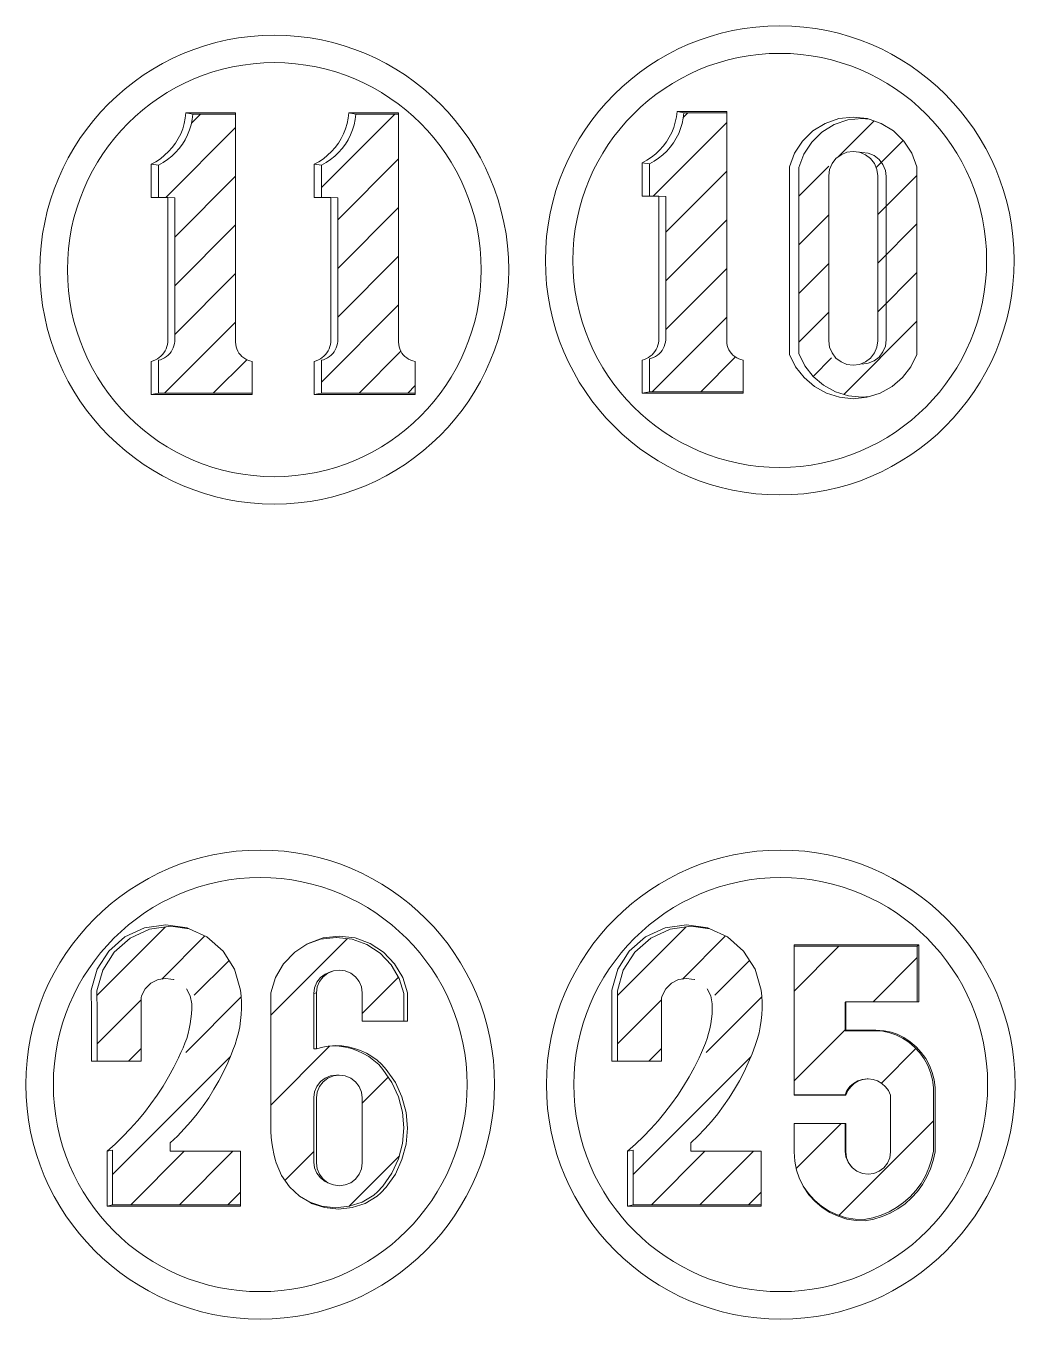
# Model space of a CAD drawing. Header units: inches. Extents: x 9 to 4094, y 4 to 1401.
# Drawn here: x 2950.4 to 2983.57, y 1356.7 to 1400.03 of the extents above; entities that cross this region are included whole.
import ezdxf

# ---------------------------------------------------------------- set-up
doc = ezdxf.new("R2010")
doc.units = ezdxf.units.IN
doc.header["$MEASUREMENT"] = 0
pattern_1 = [(45, (2389.0912, 1938.073), (-0.8148213, 0.8148213), [])]

msp = doc.modelspace()

# ---------------------------------------------------------------- hatches: boundary and pattern name
at = {"lineweight": 20}
h = msp.add_hatch(dxfattribs=at)
h.set_pattern_fill('ANSI31', color=256, scale=9.218651)
h.set_pattern_definition(pattern_1)
h.paths.add_polyline_path([(2957.839, 1388.831), (2957.769, 1388.864), (2957.704, 1388.905), (2957.644, 1388.953), (2957.59, 1389.009), (2957.543, 1389.07), (2957.504, 1389.136), (2957.473, 1389.207), (2957.45, 1389.28), (2957.437, 1389.356), (2957.432, 1389.433), (2957.432, 1397.074), (2955.998, 1397.074), (2955.977, 1396.895), (2955.941, 1396.719), (2955.889, 1396.547), (2955.822, 1396.38), (2955.742, 1396.219), (2955.648, 1396.066), (2955.54, 1395.922), (2955.421, 1395.787), (2955.29, 1395.664), (2955.15, 1395.552), (2955, 1395.453), (2954.842, 1395.367), (2954.842, 1394.285), (2955.154, 1394.285), (2955.391, 1394.268), (2955.391, 1389.463), (2955.381, 1389.389), (2955.364, 1389.316), (2955.338, 1389.246), (2955.306, 1389.178), (2955.266, 1389.115), (2955.22, 1389.056), (2955.169, 1389.002), (2955.111, 1388.953), (2955.049, 1388.911), (2954.983, 1388.876), (2954.914, 1388.848), (2954.842, 1388.827), (2954.842, 1387.728), (2957.987, 1387.728), (2957.987, 1388.791), (2957.912, 1388.807)])
h = msp.add_hatch(dxfattribs=at)
h.set_pattern_fill('ANSI31', color=256, scale=9.218651)
h.set_pattern_definition(pattern_1)
h.paths.add_polyline_path([(2963.303, 1388.831), (2963.233, 1388.864), (2963.168, 1388.905), (2963.108, 1388.953), (2963.054, 1389.009), (2963.008, 1389.07), (2962.968, 1389.136), (2962.937, 1389.207), (2962.915, 1389.28), (2962.901, 1389.356), (2962.896, 1389.433), (2962.896, 1397.074), (2961.463, 1397.074), (2961.441, 1396.895), (2961.405, 1396.719), (2961.353, 1396.547), (2961.287, 1396.38), (2961.206, 1396.219), (2961.112, 1396.066), (2961.005, 1395.922), (2960.885, 1395.787), (2960.755, 1395.664), (2960.614, 1395.552), (2960.464, 1395.453), (2960.306, 1395.367), (2960.306, 1394.285), (2960.618, 1394.285), (2960.856, 1394.268), (2960.856, 1389.463), (2960.846, 1389.389), (2960.828, 1389.316), (2960.803, 1389.246), (2960.77, 1389.178), (2960.731, 1389.115), (2960.685, 1389.056), (2960.633, 1389.002), (2960.576, 1388.953), (2960.513, 1388.911), (2960.447, 1388.876), (2960.378, 1388.848), (2960.306, 1388.827), (2960.306, 1387.728), (2963.452, 1387.728), (2963.452, 1388.791), (2963.376, 1388.807)])
h = msp.add_hatch(dxfattribs=at)
h.set_pattern_fill('ANSI31', color=256, scale=9.218651)
h.set_pattern_definition(pattern_1)
h.paths.add_polyline_path([(2974.302, 1388.878), (2974.233, 1388.911), (2974.167, 1388.952), (2974.107, 1389), (2974.054, 1389.055), (2974.007, 1389.116), (2973.968, 1389.183), (2973.936, 1389.253), (2973.914, 1389.327), (2973.9, 1389.403), (2973.896, 1389.48), (2973.896, 1397.12), (2972.462, 1397.12), (2972.441, 1396.942), (2972.404, 1396.766), (2972.352, 1396.593), (2972.286, 1396.426), (2972.205, 1396.266), (2972.111, 1396.113), (2972.004, 1395.968), (2971.884, 1395.834), (2971.754, 1395.71), (2971.613, 1395.599), (2971.463, 1395.499), (2971.305, 1395.414), (2971.305, 1394.331), (2971.617, 1394.331), (2971.855, 1394.314), (2971.855, 1389.51), (2971.845, 1389.436), (2971.827, 1389.363), (2971.802, 1389.292), (2971.769, 1389.225), (2971.73, 1389.161), (2971.684, 1389.102), (2971.632, 1389.048), (2971.575, 1389), (2971.513, 1388.958), (2971.447, 1388.923), (2971.377, 1388.895), (2971.305, 1388.874), (2971.305, 1387.774), (2974.451, 1387.774), (2974.451, 1388.837), (2974.375, 1388.853)])
h = msp.add_hatch(dxfattribs=at)
h.set_pattern_fill('ANSI31', color=256, scale=9.218651)
h.set_pattern_definition(pattern_1)
h.paths.add_polyline_path([(2976.317, 1395.285), (2976.317, 1389.056), (2976.518, 1388.647), (2976.798, 1388.287), (2977.144, 1387.991), (2977.543, 1387.77), (2977.978, 1387.633), (2978.431, 1387.587), (2978.681, 1387.613), (2979.036, 1387.724), (2979.439, 1387.947), (2979.789, 1388.247), (2980.071, 1388.61), (2980.274, 1389.023), (2980.274, 1395.313), (2980.105, 1395.768), (2979.84, 1396.174), (2979.493, 1396.512), (2979.08, 1396.767), (2978.674, 1396.906), (2978.431, 1396.933), (2977.954, 1396.88), (2977.5, 1396.724), (2977.091, 1396.472), (2976.747, 1396.137), (2976.484, 1395.735)])
h.paths.add_polyline_path([(2978.959, 1389.088), (2978.262, 1388.553), (2977.394, 1388.913), (2977.319, 1389.484), (2977.319, 1395.402), (2978.017, 1395.937), (2978.339, 1395.804), (2978.706, 1395.762), (2978.959, 1395.152)], flags=16)
h = msp.add_hatch(dxfattribs=at)
h.set_pattern_fill('ANSI31', color=256, scale=9.218651)
h.set_pattern_definition([(45, (2317.3704, 1938.073), (-0.8148213, 0.8148213), [])])
h.paths.add_polyline_path([(2957.595, 1362.329), (2955.238, 1362.329), (2955.238, 1362.607), (2955.478, 1362.836), (2955.709, 1363.075), (2955.93, 1363.324), (2956.141, 1363.582), (2956.34, 1363.848), (2956.529, 1364.121), (2956.706, 1364.403), (2956.872, 1364.691), (2957.025, 1364.986), (2957.166, 1365.287), (2957.295, 1365.594), (2957.338, 1365.714), (2957.411, 1365.906), (2957.474, 1366.102), (2957.526, 1366.3), (2957.568, 1366.501), (2957.599, 1366.705), (2957.62, 1366.909), (2957.63, 1367.114), (2957.629, 1367.32), (2957.617, 1367.525), (2957.595, 1367.729), (2957.397, 1368.425), (2957.01, 1369.036), (2956.465, 1369.512), (2955.874, 1369.783), (2955.256, 1369.873), (2954.548, 1369.77), (2953.897, 1369.471), (2953.358, 1369), (2952.974, 1368.395), (2952.778, 1367.706), (2952.785, 1366.99), (2952.785, 1365.342), (2954.26, 1365.342), (2954.26, 1367.508), (2954.399, 1367.769), (2954.59, 1367.955), (2954.829, 1368.074), (2955.092, 1368.115), (2955.256, 1368.088), (2955.356, 1368.074), (2955.36, 1368.072), (2955.518, 1368.048), (2955.754, 1367.93), (2955.943, 1367.745), (2956.067, 1367.512), (2956.114, 1367.252), (2956.115, 1367.085), (2956.107, 1366.918), (2956.091, 1366.751), (2956.067, 1366.586), (2956.035, 1366.421), (2955.995, 1366.259), (2955.947, 1366.099), (2955.892, 1365.941), (2955.829, 1365.786), (2955.758, 1365.634), (2955.68, 1365.461), (2955.519, 1365.141), (2955.346, 1364.828), (2955.162, 1364.521), (2954.967, 1364.222), (2954.76, 1363.93), (2954.542, 1363.646), (2954.314, 1363.37), (2954.076, 1363.103), (2953.828, 1362.845), (2953.571, 1362.597), (2953.304, 1362.359), (2953.304, 1360.535), (2957.595, 1360.535)])
h = msp.add_hatch(dxfattribs=at)
h.set_pattern_fill('ANSI31', color=256, scale=9.218651)
h.set_pattern_definition([(45, (2334.8234, 1938.073), (-0.8148213, 0.8148213), [])])
h.paths.add_polyline_path([(2975.048, 1362.329), (2972.691, 1362.329), (2972.691, 1362.607), (2972.931, 1362.836), (2973.162, 1363.075), (2973.383, 1363.324), (2973.594, 1363.582), (2973.793, 1363.848), (2973.982, 1364.121), (2974.159, 1364.403), (2974.325, 1364.691), (2974.478, 1364.986), (2974.619, 1365.287), (2974.748, 1365.594), (2974.791, 1365.714), (2974.864, 1365.906), (2974.927, 1366.102), (2974.979, 1366.3), (2975.021, 1366.501), (2975.052, 1366.705), (2975.073, 1366.909), (2975.083, 1367.114), (2975.082, 1367.32), (2975.071, 1367.525), (2975.048, 1367.729), (2974.85, 1368.425), (2974.463, 1369.036), (2973.918, 1369.512), (2973.327, 1369.783), (2972.71, 1369.873), (2972.001, 1369.77), (2971.35, 1369.471), (2970.811, 1369), (2970.427, 1368.395), (2970.231, 1367.706), (2970.238, 1366.99), (2970.238, 1365.342), (2971.713, 1365.342), (2971.713, 1367.508), (2971.852, 1367.769), (2972.043, 1367.955), (2972.282, 1368.074), (2972.545, 1368.115), (2972.71, 1368.088), (2972.809, 1368.074), (2972.813, 1368.072), (2972.971, 1368.048), (2973.207, 1367.93), (2973.396, 1367.745), (2973.52, 1367.512), (2973.567, 1367.252), (2973.568, 1367.085), (2973.56, 1366.918), (2973.544, 1366.751), (2973.52, 1366.586), (2973.488, 1366.421), (2973.448, 1366.259), (2973.4, 1366.099), (2973.345, 1365.941), (2973.282, 1365.786), (2973.211, 1365.634), (2973.133, 1365.461), (2972.972, 1365.141), (2972.8, 1364.828), (2972.615, 1364.521), (2972.42, 1364.222), (2972.213, 1363.93), (2971.995, 1363.646), (2971.767, 1363.37), (2971.529, 1363.103), (2971.281, 1362.845), (2971.024, 1362.597), (2970.757, 1362.359), (2970.757, 1360.535), (2975.048, 1360.535)])
h = msp.add_hatch(dxfattribs=at)
h.set_pattern_fill('ANSI31', color=256, scale=17)
h.set_pattern_definition([(45, (1965.8973, 2252.4227), (-1.502602, 1.502602), [])])
h.paths.add_polyline_path([(2962.372, 1365.071), (2962.228, 1365.229), (2962.069, 1365.372), (2961.897, 1365.498), (2961.713, 1365.607), (2961.519, 1365.697), (2961.318, 1365.768), (2961.11, 1365.819), (2960.898, 1365.848), (2960.685, 1365.857), (2960.538, 1365.849), (2960.35, 1365.819), (2960.141, 1365.764), (2960.054, 1365.757), (2960.054, 1367.607), (2960.079, 1367.804), (2960.155, 1367.987), (2960.276, 1368.144), (2960.433, 1368.264), (2960.616, 1368.34), (2960.709, 1368.373), (2960.908, 1368.399), (2961.106, 1368.373), (2961.291, 1368.296), (2961.449, 1368.174), (2961.571, 1368.016), (2961.648, 1367.831), (2961.674, 1367.633), (2961.674, 1366.68), (2963.074, 1366.68), (2963.074, 1367.607), (2962.917, 1368.116), (2962.648, 1368.575), (2962.28, 1368.96), (2961.835, 1369.251), (2961.334, 1369.432), (2960.812, 1369.493), (2960.805, 1369.493), (2960.276, 1369.432), (2959.824, 1369.269), (2959.411, 1368.999), (2959.04, 1368.61), (2958.768, 1368.146), (2958.609, 1367.633), (2958.609, 1363.181), (2958.613, 1362.991), (2958.626, 1362.8), (2958.647, 1362.611), (2958.676, 1362.423), (2958.714, 1362.236), (2958.759, 1362.051), (2958.793, 1361.937), (2958.972, 1361.51), (2959.238, 1361.132), (2959.578, 1360.818), (2959.919, 1360.617), (2960.325, 1360.482), (2960.781, 1360.433), (2961.236, 1360.482), (2961.671, 1360.626), (2962.066, 1360.859), (2962.189, 1360.972), (2962.372, 1361.159), (2962.672, 1361.594), (2962.893, 1362.075), (2963.029, 1362.587), (2963.074, 1363.115), (2963.029, 1363.642), (2962.893, 1364.154), (2962.672, 1364.635)])
h.paths.add_polyline_path([(2960.079, 1364.319), (2960.155, 1364.502), (2960.276, 1364.659), (2960.433, 1364.78), (2960.616, 1364.856), (2960.812, 1364.881), (2960.908, 1364.88), (2961.106, 1364.854), (2961.291, 1364.777), (2961.449, 1364.655), (2961.571, 1364.497), (2961.648, 1364.312), (2961.674, 1364.114), (2961.674, 1361.937), (2961.648, 1361.739), (2961.571, 1361.554), (2961.449, 1361.395), (2961.291, 1361.273), (2961.106, 1361.197), (2960.908, 1361.171), (2960.709, 1361.197), (2960.616, 1361.234), (2960.524, 1361.273), (2960.433, 1361.31), (2960.276, 1361.431), (2960.155, 1361.588), (2960.079, 1361.771), (2960.054, 1361.967), (2960.054, 1364.123)], flags=16)
h = msp.add_hatch(dxfattribs=at)
h.set_pattern_fill('ANSI31', color=256, scale=17)
h.set_pattern_definition([(45, (1970.1274, 2251.938), (-1.502602, 1.502602), [])])
h.paths.add_polyline_path([(2980.368, 1365.629), (2980.196, 1365.816), (2980.003, 1365.98), (2979.791, 1366.119), (2979.563, 1366.231), (2979.365, 1366.299), (2979.135, 1366.348), (2978.863, 1366.367), (2977.863, 1366.367), (2977.863, 1367.334), (2980.287, 1367.334), (2980.287, 1369.194), (2976.156, 1369.194), (2976.156, 1364.213), (2977.863, 1364.213), (2977.929, 1364.362), (2978.025, 1364.493), (2978.146, 1364.602), (2978.287, 1364.684), (2978.442, 1364.734), (2978.621, 1364.753), (2978.801, 1364.734), (2978.957, 1364.683), (2979.1, 1364.601), (2979.222, 1364.491), (2979.318, 1364.358), (2979.385, 1364.207), (2979.385, 1362.304), (2979.36, 1362.111), (2979.285, 1361.93), (2979.166, 1361.775), (2979.011, 1361.656), (2978.831, 1361.582), (2978.637, 1361.556), (2978.444, 1361.582), (2978.263, 1361.656), (2978.094, 1361.787), (2977.963, 1361.958), (2977.889, 1362.136), (2977.863, 1362.328), (2977.863, 1363.256), (2976.156, 1363.256), (2976.156, 1362.304), (2976.176, 1361.996), (2976.238, 1361.694), (2976.328, 1361.435), (2976.465, 1361.162), (2976.638, 1360.91), (2976.843, 1360.683), (2977.076, 1360.486), (2977.333, 1360.321), (2977.61, 1360.192), (2977.902, 1360.101), (2978.203, 1360.05), (2978.508, 1360.039), (2978.794, 1360.095), (2979.071, 1360.181), (2979.338, 1360.296), (2979.591, 1360.439), (2979.828, 1360.608), (2980.045, 1360.8), (2980.241, 1361.015), (2980.413, 1361.25), (2980.558, 1361.501), (2980.676, 1361.767), (2980.766, 1362.043), (2980.825, 1362.328), (2980.825, 1364.213), (2980.824, 1364.466), (2980.792, 1364.718), (2980.729, 1364.964), (2980.637, 1365.2), (2980.516, 1365.423)])

# ---------------------------------------------------------------- linework, layer by layer
for p, q in [((2954.842, 1395.367), (2954.842, 1394.285)), ((2960.306, 1395.367), (2960.306, 1394.285)), ((2971.305, 1395.414), (2971.305, 1394.331)), ((2954.842, 1387.728), (2957.987, 1387.728)), ((2960.306, 1387.728), (2963.452, 1387.728)), ((2971.305, 1387.774), (2974.451, 1387.774)), ((2980.287, 1369.194), (2980.287, 1367.334)), ((2960.709, 1368.373), (2960.908, 1368.399)), ((2977.89, 1367.334), (2977.89, 1366.383)), ((2978.637, 1364.751), (2978.801, 1364.734)), ((2978.801, 1364.734), (2978.957, 1364.683)), ((2978.957, 1364.683), (2979.1, 1364.601)), ((2979.1, 1364.601), (2979.222, 1364.491)), ((2979.222, 1364.491), (2979.318, 1364.358)), ((2976.156, 1364.213), (2977.863, 1364.213)), ((2979.318, 1364.358), (2979.385, 1364.207)), ((2979.385, 1364.207), (2979.385, 1362.304)), ((2979.285, 1361.93), (2979.166, 1361.775)), ((2979.36, 1362.111), (2979.285, 1361.93)), ((2979.385, 1362.304), (2979.36, 1362.111)), ((2978.263, 1361.656), (2978.109, 1361.775)), ((2978.444, 1361.582), (2978.263, 1361.656)), ((2978.637, 1361.556), (2978.444, 1361.582)), ((2978.831, 1361.582), (2978.637, 1361.556)), ((2979.011, 1361.656), (2978.831, 1361.582)), ((2979.166, 1361.775), (2979.011, 1361.656))]:
    msp.add_line(p, q, dxfattribs=at)
for points in [[(2954.599, 1387.681), (2957.987, 1387.681), (2957.987, 1387.728), (2957.987, 1388.791), (2957.912, 1388.807), (2957.839, 1388.831), (2957.769, 1388.864), (2957.704, 1388.905), (2957.644, 1388.953), (2957.59, 1389.009), (2957.543, 1389.07), (2957.504, 1389.136), (2957.473, 1389.207), (2957.45, 1389.28), (2957.437, 1389.356), (2957.432, 1389.433), (2957.432, 1397.074), (2957.432, 1397.118), (2955.767, 1397.118), (2955.745, 1396.938), (2955.708, 1396.76), (2955.656, 1396.586), (2955.589, 1396.418), (2955.508, 1396.255), (2955.412, 1396.101), (2955.304, 1395.955), (2955.184, 1395.819), (2955.052, 1395.695), (2954.91, 1395.582), (2954.758, 1395.482), (2954.599, 1395.395), (2954.599, 1394.285), (2954.842, 1394.285), (2955.154, 1394.285), (2955.154, 1389.433), (2955.144, 1389.358), (2955.126, 1389.285), (2955.1, 1389.213), (2955.067, 1389.145), (2955.028, 1389.081), (2954.981, 1389.021), (2954.929, 1388.967), (2954.871, 1388.918), (2954.808, 1388.876), (2954.741, 1388.84), (2954.671, 1388.812), (2954.599, 1388.791), (2954.599, 1387.681), (2954.842, 1387.728), (2954.842, 1388.827), (2954.914, 1388.848), (2954.983, 1388.876), (2955.049, 1388.911), (2955.111, 1388.953), (2955.169, 1389.002), (2955.22, 1389.056), (2955.266, 1389.115), (2955.306, 1389.178), (2955.338, 1389.246), (2955.364, 1389.316), (2955.381, 1389.389), (2955.391, 1389.463), (2955.391, 1394.268), (2955.154, 1394.285)], [(2954.599, 1395.395), (2954.842, 1395.367), (2955, 1395.453), (2955.15, 1395.552), (2955.29, 1395.664), (2955.421, 1395.787), (2955.54, 1395.922), (2955.648, 1396.066), (2955.742, 1396.219), (2955.822, 1396.38), (2955.889, 1396.547), (2955.941, 1396.719), (2955.977, 1396.895), (2955.998, 1397.074)], [(2955.767, 1397.118), (2955.998, 1397.074), (2957.432, 1397.074)], [(2960.063, 1387.681), (2963.452, 1387.681), (2963.452, 1387.728), (2963.452, 1388.791), (2963.376, 1388.807), (2963.303, 1388.831), (2963.233, 1388.864), (2963.168, 1388.905), (2963.108, 1388.953), (2963.054, 1389.009), (2963.008, 1389.07), (2962.968, 1389.136), (2962.937, 1389.207), (2962.915, 1389.28), (2962.901, 1389.356), (2962.896, 1389.433), (2962.896, 1397.074), (2962.896, 1397.118), (2961.231, 1397.118), (2961.21, 1396.938), (2961.173, 1396.76), (2961.12, 1396.586), (2961.053, 1396.418), (2960.972, 1396.255), (2960.877, 1396.101), (2960.768, 1395.955), (2960.648, 1395.819), (2960.516, 1395.695), (2960.374, 1395.582), (2960.222, 1395.482), (2960.063, 1395.395), (2960.063, 1394.285), (2960.306, 1394.285), (2960.618, 1394.285), (2960.618, 1389.433), (2960.608, 1389.358), (2960.59, 1389.285), (2960.565, 1389.213), (2960.532, 1389.145), (2960.492, 1389.081), (2960.445, 1389.021), (2960.393, 1388.967), (2960.335, 1388.918), (2960.272, 1388.876), (2960.206, 1388.84), (2960.136, 1388.812), (2960.063, 1388.791), (2960.063, 1387.681), (2960.306, 1387.728), (2960.306, 1388.827), (2960.378, 1388.848), (2960.447, 1388.876), (2960.513, 1388.911), (2960.576, 1388.953), (2960.633, 1389.002), (2960.685, 1389.056), (2960.731, 1389.115), (2960.77, 1389.178), (2960.803, 1389.246), (2960.828, 1389.316), (2960.846, 1389.389), (2960.856, 1389.463), (2960.856, 1394.268), (2960.618, 1394.285)], [(2960.063, 1395.395), (2960.306, 1395.367), (2960.464, 1395.453), (2960.614, 1395.552), (2960.755, 1395.664), (2960.885, 1395.787), (2961.005, 1395.922), (2961.112, 1396.066), (2961.206, 1396.219), (2961.287, 1396.38), (2961.353, 1396.547), (2961.405, 1396.719), (2961.441, 1396.895), (2961.463, 1397.074)], [(2961.231, 1397.118), (2961.463, 1397.074), (2962.896, 1397.074)], [(2971.062, 1387.727), (2974.451, 1387.727), (2974.451, 1387.774), (2974.451, 1388.837), (2974.375, 1388.853), (2974.302, 1388.878), (2974.233, 1388.911), (2974.167, 1388.952), (2974.107, 1389), (2974.054, 1389.055), (2974.007, 1389.116), (2973.968, 1389.183), (2973.936, 1389.253), (2973.914, 1389.327), (2973.9, 1389.403), (2973.896, 1389.48), (2973.896, 1397.12), (2973.896, 1397.165), (2972.23, 1397.165), (2972.209, 1396.984), (2972.172, 1396.807), (2972.12, 1396.633), (2972.053, 1396.464), (2971.971, 1396.302), (2971.876, 1396.147), (2971.768, 1396.002), (2971.647, 1395.866), (2971.515, 1395.741), (2971.373, 1395.628), (2971.222, 1395.528), (2971.062, 1395.441), (2971.062, 1394.331), (2971.305, 1394.331), (2971.617, 1394.331), (2971.617, 1389.48), (2971.607, 1389.405), (2971.589, 1389.331), (2971.564, 1389.26), (2971.531, 1389.192), (2971.491, 1389.128), (2971.445, 1389.068), (2971.392, 1389.013), (2971.334, 1388.964), (2971.272, 1388.922), (2971.205, 1388.887), (2971.135, 1388.858), (2971.062, 1388.837), (2971.062, 1387.727), (2971.305, 1387.774), (2971.305, 1388.874), (2971.377, 1388.895), (2971.447, 1388.923), (2971.513, 1388.958), (2971.575, 1389), (2971.632, 1389.048), (2971.684, 1389.102), (2971.73, 1389.161), (2971.769, 1389.225), (2971.802, 1389.292), (2971.827, 1389.363), (2971.845, 1389.436), (2971.855, 1389.51), (2971.855, 1394.314), (2971.617, 1394.331)], [(2971.062, 1395.441), (2971.305, 1395.414), (2971.463, 1395.499), (2971.613, 1395.599), (2971.754, 1395.71), (2971.884, 1395.834), (2972.004, 1395.968), (2972.111, 1396.113), (2972.205, 1396.266), (2972.286, 1396.426), (2972.352, 1396.593), (2972.404, 1396.766), (2972.441, 1396.942), (2972.462, 1397.12)], [(2972.23, 1397.165), (2972.462, 1397.12), (2973.896, 1397.12)], [(2978.681, 1387.613), (2978.431, 1387.587), (2977.978, 1387.633), (2977.543, 1387.77), (2977.144, 1387.991), (2976.798, 1388.287), (2976.518, 1388.647), (2976.317, 1389.056), (2976.317, 1395.285), (2976.484, 1395.735), (2976.747, 1396.137), (2977.091, 1396.472), (2977.5, 1396.724), (2977.954, 1396.88), (2978.431, 1396.933), (2978.674, 1396.906)], [(2978.431, 1388.701), (2978.641, 1388.728), (2978.837, 1388.809), (2979.005, 1388.938), (2979.134, 1389.106), (2979.215, 1389.302), (2979.243, 1389.512), (2979.243, 1394.982), (2979.215, 1395.192), (2979.134, 1395.387), (2979.005, 1395.556), (2978.837, 1395.685), (2978.641, 1395.766), (2978.431, 1395.793), (2978.139, 1395.827), (2977.927, 1395.799), (2977.729, 1395.717), (2977.559, 1395.587), (2977.429, 1395.417), (2977.347, 1395.219), (2977.319, 1395.007), (2977.319, 1389.484)], [(2977.319, 1389.484), (2977.347, 1389.272), (2977.429, 1389.074), (2977.559, 1388.904), (2977.729, 1388.774), (2977.927, 1388.692), (2978.139, 1388.664), (2978.351, 1388.692), (2978.549, 1388.774), (2978.719, 1388.904), (2978.849, 1389.074), (2978.931, 1389.272), (2978.959, 1389.484), (2978.959, 1395.007), (2978.931, 1395.219), (2978.849, 1395.417), (2978.719, 1395.587), (2978.549, 1395.717), (2978.351, 1395.799), (2978.139, 1395.827)], [(2952.596, 1365.342), (2952.596, 1367.006), (2952.589, 1367.729), (2952.788, 1368.425), (2953.175, 1369.036), (2953.719, 1369.512), (2954.376, 1369.814), (2955.092, 1369.917), (2955.808, 1369.814), (2955.874, 1369.783), (2956.465, 1369.512), (2957.01, 1369.036), (2957.397, 1368.425), (2957.595, 1367.729), (2957.617, 1367.525), (2957.629, 1367.32), (2957.63, 1367.114), (2957.62, 1366.909), (2957.599, 1366.705), (2957.568, 1366.501), (2957.526, 1366.3), (2957.474, 1366.102), (2957.411, 1365.906), (2957.338, 1365.714), (2957.295, 1365.594), (2957.166, 1365.287), (2957.025, 1364.986), (2956.872, 1364.691), (2956.706, 1364.403), (2956.529, 1364.121), (2956.34, 1363.848), (2956.141, 1363.582), (2955.93, 1363.324), (2955.709, 1363.075), (2955.478, 1362.836), (2955.238, 1362.607), (2955.238, 1362.329), (2957.595, 1362.329), (2957.595, 1360.535), (2957.595, 1360.488), (2953.121, 1360.488)], [(2952.785, 1365.342), (2952.785, 1366.99), (2952.778, 1367.706), (2952.974, 1368.395), (2953.358, 1369), (2953.897, 1369.471), (2954.548, 1369.77), (2955.256, 1369.873), (2955.874, 1369.783)], [(2970.049, 1365.342), (2970.049, 1367.006), (2970.042, 1367.729), (2970.241, 1368.425), (2970.628, 1369.036), (2971.172, 1369.512), (2971.83, 1369.814), (2972.545, 1369.917), (2973.261, 1369.814), (2973.327, 1369.783), (2973.918, 1369.512), (2974.463, 1369.036), (2974.85, 1368.425), (2975.048, 1367.729), (2975.071, 1367.525), (2975.082, 1367.32), (2975.083, 1367.114), (2975.073, 1366.909), (2975.052, 1366.705), (2975.021, 1366.501), (2974.979, 1366.3), (2974.927, 1366.102), (2974.864, 1365.906), (2974.791, 1365.714), (2974.748, 1365.594), (2974.619, 1365.287), (2974.478, 1364.986), (2974.325, 1364.691), (2974.159, 1364.403), (2973.982, 1364.121), (2973.793, 1363.848), (2973.594, 1363.582), (2973.383, 1363.324), (2973.162, 1363.075), (2972.931, 1362.836), (2972.691, 1362.607), (2972.691, 1362.329), (2975.048, 1362.329), (2975.048, 1360.535), (2975.048, 1360.488), (2970.574, 1360.488)], [(2970.238, 1365.342), (2970.238, 1366.99), (2970.231, 1367.706), (2970.427, 1368.395), (2970.811, 1369), (2971.35, 1369.471), (2972.001, 1369.77), (2972.71, 1369.873), (2973.327, 1369.783)], [(2958.714, 1362.236), (2958.676, 1362.423), (2958.647, 1362.611), (2958.626, 1362.8), (2958.613, 1362.991), (2958.609, 1363.181), (2958.609, 1367.633), (2958.768, 1368.146), (2959.04, 1368.61), (2959.411, 1368.999), (2959.824, 1369.269), (2959.861, 1369.292), (2960.366, 1369.475), (2960.9, 1369.537), (2960.908, 1369.537), (2961.434, 1369.475), (2961.94, 1369.292), (2962.39, 1368.999)], [(2959.824, 1369.269), (2960.276, 1369.432), (2960.805, 1369.493), (2960.812, 1369.493), (2961.334, 1369.432), (2961.835, 1369.251), (2962.28, 1368.96), (2962.648, 1368.575), (2962.917, 1368.116), (2963.074, 1367.607), (2963.074, 1366.68)], [(2960.908, 1368.399), (2961.106, 1368.373), (2961.291, 1368.296), (2961.449, 1368.174), (2961.571, 1368.016), (2961.648, 1367.831), (2961.674, 1367.633), (2961.674, 1366.68), (2963.074, 1366.68), (2963.192, 1366.68), (2963.192, 1367.633), (2963.033, 1368.146), (2962.761, 1368.61), (2962.39, 1368.999)], [(2980.337, 1369.238), (2976.156, 1369.238), (2976.156, 1369.194)], [(2977.89, 1364.207), (2976.156, 1364.207), (2976.156, 1364.213), (2976.156, 1369.194), (2980.287, 1369.194), (2980.337, 1369.238), (2980.337, 1367.334), (2980.287, 1367.334), (2977.89, 1367.334), (2977.863, 1367.309), (2977.863, 1366.367), (2977.89, 1366.383), (2978.899, 1366.383), (2979.174, 1366.364), (2979.406, 1366.315), (2979.606, 1366.245), (2979.836, 1366.133), (2980.05, 1365.992), (2980.245, 1365.826), (2980.419, 1365.638), (2980.568, 1365.43)], [(2952.596, 1365.342), (2952.785, 1365.342), (2954.262, 1365.342), (2954.262, 1367.462), (2954.275, 1367.535), (2954.4, 1367.771), (2954.592, 1367.957), (2954.83, 1368.077), (2955.094, 1368.118), (2955.259, 1368.091), (2955.358, 1368.077), (2955.362, 1368.074)], [(2970.049, 1365.342), (2970.238, 1365.342), (2971.715, 1365.342), (2971.715, 1367.462), (2971.728, 1367.535), (2971.853, 1367.771), (2972.045, 1367.957), (2972.284, 1368.077), (2972.547, 1368.118), (2972.712, 1368.091), (2972.811, 1368.077), (2972.816, 1368.074)], [(2955.786, 1367.769), (2955.911, 1367.533), (2955.959, 1367.271), (2955.959, 1367.102), (2955.951, 1366.933), (2955.935, 1366.765), (2955.911, 1366.598), (2955.878, 1366.432), (2955.838, 1366.268), (2955.79, 1366.106), (2955.734, 1365.947), (2955.67, 1365.79), (2955.599, 1365.637), (2955.52, 1365.462), (2955.358, 1365.139), (2955.183, 1364.823), (2954.997, 1364.513), (2954.799, 1364.211), (2954.591, 1363.916), (2954.371, 1363.629), (2954.141, 1363.351), (2953.9, 1363.081), (2953.65, 1362.821), (2953.39, 1362.57), (2953.121, 1362.329), (2953.121, 1360.488), (2953.304, 1360.535), (2957.595, 1360.535)], [(2960.141, 1365.764), (2960.054, 1365.757), (2960.054, 1367.607)], [(2962.298, 1360.932), (2962.482, 1361.12), (2962.786, 1361.56), (2963.009, 1362.046), (2963.146, 1362.563), (2963.192, 1363.096), (2963.146, 1363.628), (2963.009, 1364.145), (2962.786, 1364.631), (2962.482, 1365.071), (2962.337, 1365.23), (2962.177, 1365.375), (2962.003, 1365.503), (2961.817, 1365.613), (2961.621, 1365.704), (2961.418, 1365.775), (2961.208, 1365.826), (2960.994, 1365.856), (2960.779, 1365.865), (2960.563, 1365.853), (2960.538, 1365.849), (2960.35, 1365.819), (2960.141, 1365.764), (2960.141, 1367.633)], [(2973.239, 1367.769), (2973.364, 1367.533), (2973.412, 1367.271), (2973.412, 1367.102), (2973.404, 1366.933), (2973.388, 1366.765), (2973.364, 1366.598), (2973.331, 1366.432), (2973.291, 1366.268), (2973.243, 1366.106), (2973.187, 1365.947), (2973.123, 1365.79), (2973.052, 1365.637), (2972.973, 1365.462), (2972.811, 1365.139), (2972.636, 1364.823), (2972.45, 1364.513), (2972.253, 1364.211), (2972.044, 1363.916), (2971.824, 1363.629), (2971.594, 1363.351), (2971.353, 1363.081), (2971.103, 1362.821), (2970.843, 1362.57), (2970.574, 1362.329), (2970.574, 1360.488), (2970.757, 1360.535), (2975.048, 1360.535)], [(2977.863, 1366.367), (2978.863, 1366.367), (2979.135, 1366.348), (2979.365, 1366.299), (2979.563, 1366.231), (2979.791, 1366.119), (2980.003, 1365.98), (2980.196, 1365.816), (2980.368, 1365.629), (2980.516, 1365.423), (2980.637, 1365.2), (2980.729, 1364.964), (2980.792, 1364.718), (2980.824, 1364.466), (2980.825, 1364.213), (2980.825, 1362.328), (2980.766, 1362.043), (2980.676, 1361.767), (2980.558, 1361.501), (2980.413, 1361.25), (2980.241, 1361.015), (2980.045, 1360.8), (2979.828, 1360.608), (2979.591, 1360.439), (2979.338, 1360.296), (2979.071, 1360.181), (2978.794, 1360.095), (2978.508, 1360.039), (2978.203, 1360.05), (2977.902, 1360.101), (2977.61, 1360.192), (2977.333, 1360.321), (2977.076, 1360.486), (2976.843, 1360.683), (2976.638, 1360.91), (2976.465, 1361.162), (2976.328, 1361.435)], [(2959.919, 1360.617), (2960.325, 1360.482), (2960.781, 1360.433), (2961.236, 1360.482), (2961.671, 1360.626), (2962.066, 1360.859), (2962.189, 1360.972), (2962.372, 1361.159), (2962.672, 1361.594), (2962.893, 1362.075), (2963.029, 1362.587), (2963.074, 1363.115), (2963.029, 1363.642), (2962.893, 1364.154), (2962.672, 1364.635), (2962.372, 1365.071), (2962.228, 1365.229), (2962.069, 1365.372), (2961.897, 1365.498), (2961.713, 1365.607), (2961.519, 1365.697), (2961.318, 1365.768), (2961.11, 1365.819), (2960.898, 1365.848), (2960.685, 1365.857), (2960.538, 1365.849)], [(2976.238, 1361.694), (2976.328, 1361.435), (2976.339, 1361.402), (2976.478, 1361.127), (2976.652, 1360.872), (2976.859, 1360.643), (2977.095, 1360.444), (2977.354, 1360.278), (2977.634, 1360.147), (2977.929, 1360.056), (2978.233, 1360.004), (2978.541, 1359.993), (2978.829, 1360.049), (2979.109, 1360.136), (2979.379, 1360.252), (2979.635, 1360.396), (2979.874, 1360.567), (2980.093, 1360.762), (2980.291, 1360.979), (2980.464, 1361.215), (2980.611, 1361.469), (2980.73, 1361.737), (2980.821, 1362.017), (2980.881, 1362.304), (2980.881, 1364.207), (2980.88, 1364.464), (2980.847, 1364.718), (2980.784, 1364.966), (2980.69, 1365.204), (2980.568, 1365.43)], [(2960.524, 1361.273), (2960.366, 1361.395), (2960.244, 1361.554), (2960.168, 1361.739), (2960.141, 1361.937), (2960.141, 1364.114), (2960.168, 1364.312), (2960.244, 1364.497), (2960.366, 1364.655), (2960.524, 1364.777), (2960.709, 1364.854), (2960.908, 1364.88)], [(2977.99, 1361.93), (2977.915, 1362.111), (2977.89, 1362.304), (2977.89, 1363.256), (2977.863, 1363.256), (2976.156, 1363.256), (2976.156, 1362.304), (2976.176, 1361.996), (2976.238, 1361.694)], [(2977.99, 1361.93), (2978.109, 1361.775), (2978.08, 1361.804), (2977.963, 1361.958), (2977.889, 1362.136), (2977.863, 1362.328), (2977.863, 1363.256)], [(2953.121, 1362.329), (2953.304, 1362.359), (2953.304, 1360.535)], [(2970.574, 1362.329), (2970.757, 1362.359), (2970.757, 1360.535)], [(2962.298, 1360.932), (2962.174, 1360.818), (2961.775, 1360.582), (2961.336, 1360.437), (2960.876, 1360.388), (2960.416, 1360.437), (2959.976, 1360.582), (2959.919, 1360.617), (2959.578, 1360.818), (2959.238, 1361.132), (2958.972, 1361.51), (2958.793, 1361.937), (2958.759, 1362.051), (2958.714, 1362.236)]]:
    msp.add_lwpolyline(points, dxfattribs=at)
for points in [[(2979.789, 1388.247), (2979.439, 1387.947), (2979.036, 1387.724), (2978.681, 1387.613), (2978.597, 1387.587), (2978.139, 1387.54), (2977.681, 1387.587), (2977.242, 1387.724), (2976.839, 1387.947), (2976.489, 1388.247), (2976.207, 1388.61), (2976.004, 1389.023), (2976.004, 1395.313), (2976.173, 1395.768), (2976.438, 1396.174), (2976.785, 1396.512), (2977.198, 1396.767), (2977.657, 1396.924), (2978.139, 1396.978), (2978.621, 1396.924), (2978.674, 1396.906), (2979.08, 1396.767), (2979.493, 1396.512), (2979.84, 1396.174), (2980.105, 1395.768), (2980.274, 1395.313), (2980.274, 1389.023), (2980.071, 1388.61)], [(2960.141, 1367.633), (2960.168, 1367.831), (2960.244, 1368.016), (2960.366, 1368.174), (2960.524, 1368.296), (2960.709, 1368.373), (2960.616, 1368.34), (2960.433, 1368.264), (2960.276, 1368.144), (2960.155, 1367.987), (2960.079, 1367.804), (2960.054, 1367.607)], [(2961.449, 1361.395), (2961.291, 1361.273), (2961.106, 1361.197), (2960.908, 1361.171), (2960.709, 1361.197), (2960.616, 1361.234), (2960.524, 1361.273), (2960.433, 1361.31), (2960.276, 1361.431), (2960.155, 1361.588), (2960.079, 1361.771), (2960.054, 1361.967), (2960.054, 1364.123), (2960.079, 1364.319), (2960.155, 1364.502), (2960.276, 1364.659), (2960.433, 1364.78), (2960.616, 1364.856), (2960.812, 1364.881), (2960.908, 1364.88), (2961.106, 1364.854), (2961.291, 1364.777), (2961.449, 1364.655), (2961.571, 1364.497), (2961.648, 1364.312), (2961.674, 1364.114), (2961.674, 1361.937), (2961.648, 1361.739), (2961.571, 1361.554)], [(2977.89, 1364.207), (2977.956, 1364.358), (2978.053, 1364.491), (2978.175, 1364.601), (2978.317, 1364.683), (2978.474, 1364.734), (2978.637, 1364.751), (2978.604, 1364.751), (2978.442, 1364.734), (2978.287, 1364.684), (2978.146, 1364.602), (2978.025, 1364.493), (2977.929, 1364.362), (2977.863, 1364.213)]]:
    msp.add_lwpolyline(points, close=True, dxfattribs=at)
for centre, radius in [((2975.675, 1392.175), 7.858), ((2958.729, 1391.864), 7.858), ((2958.729, 1391.864), 6.936), ((2975.675, 1392.175), 6.936), ((2958.256, 1364.56), 7.858), ((2975.709, 1364.56), 7.858), ((2958.256, 1364.56), 6.936), ((2975.709, 1364.56), 6.936)]:
    msp.add_circle(centre, radius, dxfattribs=at)

doc.saveas('drawing.dxf')
